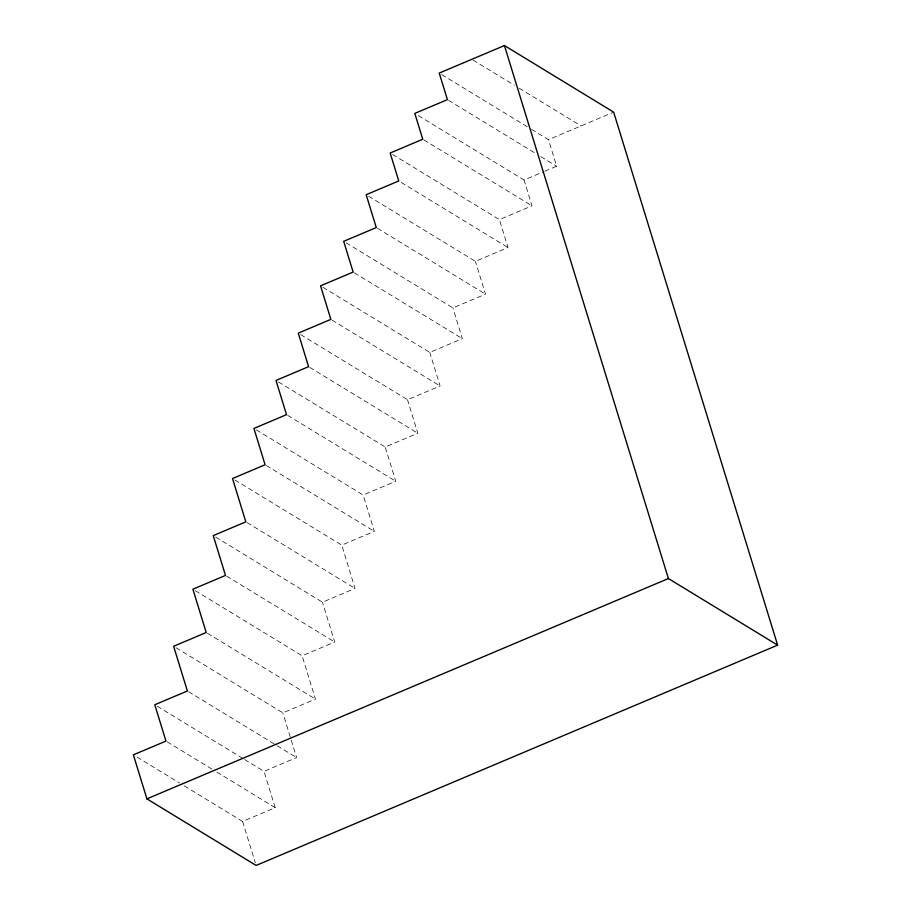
<?xml version="1.0" encoding="UTF-8"?>
<svg xmlns="http://www.w3.org/2000/svg" width="911" height="911" viewBox="0 0 911 911"><rect width="100%" height="100%" fill="white"/><g stroke="black" fill="none" stroke-linecap="round" stroke-linejoin="round"><path stroke-width="0.68" stroke-dasharray="4.55 3.42" d="M531.489 129.328L548.479 139.679L613.661 112.144M418.456 115.629L524.053 180.002L543.605 171.735M544.903 171.188L556.644 166.235L548.479 139.679M392.607 154.494L499.41 219.619L532.001 205.84L524.053 180.002M368.602 196.207L475.405 261.332L508.008 247.553L499.41 219.619M346.112 242.816L452.915 307.929L485.506 294.162L475.405 261.332M322.972 287.318L429.776 352.432L462.367 338.664L452.915 307.929M300.698 334.622L407.502 399.735L440.093 385.968L429.776 352.432M278.424 381.914L385.228 447.028L417.819 433.26L407.502 399.735M256.355 429.912L363.159 495.026L395.75 481.259L385.228 447.028M234.936 480.006L341.739 545.131L374.33 531.352L363.159 495.026M215.668 537.091L322.471 602.205L355.062 588.438L341.739 545.131M195.33 590.681L302.133 655.795L334.724 642.027L322.471 602.205M176.051 647.755L282.854 712.869L315.457 699.101L302.133 655.795M244.603 759.512L264.019 771.344L296.61 757.576L282.854 712.869M184.341 785.92L242.599 821.437L275.19 807.67L264.019 771.344M473.048 60.058L514.316 85.213M519.168 88.173L581.07 125.912M441.676 74.565L530.27 128.588M448.622 100.369L534.791 152.911M540.861 156.612L556.644 166.235M423.979 139.987L532.001 205.84M401.193 182.439L508.008 247.553M377.496 228.308L485.506 294.162M354.356 272.81L462.367 338.664M332.071 320.114L440.093 385.968M309.797 367.406L417.819 433.26M287.739 415.405L395.75 481.259M266.319 465.498L374.33 531.352M247.052 522.584L355.062 588.438M226.702 576.162L334.724 642.027M207.435 633.247L315.457 699.101M188.6 691.722L275.976 745.004M277.195 745.733L296.61 757.576M157.216 706.23L243.385 758.772M167.18 741.816L212.081 769.191M216.943 772.152L275.19 807.67M137.014 757.064L179.49 782.959M242.599 821.437L255.319 862.785"/><path stroke-width="1.37" d="M504.432 45.55L439.239 73.085L447.415 99.629L414.812 113.408L422.772 139.246L390.17 153.025L398.767 180.959L366.176 194.726L376.277 227.568L343.686 241.335L353.138 272.07L320.547 285.838L330.864 319.374L298.273 333.141L308.59 366.666L275.987 380.434L286.521 414.664L253.93 428.432L265.101 464.758L232.51 478.526L245.833 521.844L213.242 535.611L225.495 575.422L192.893 589.201L206.216 632.507L173.625 646.275L187.381 690.982L154.79 704.75L165.961 741.076L133.37 754.843L146.91 798.856L256.139 865.45L777.63 645.136L613.661 112.144L504.432 45.55L668.401 578.542L777.63 645.136M146.91 798.856L668.401 578.542"/></g></svg>
